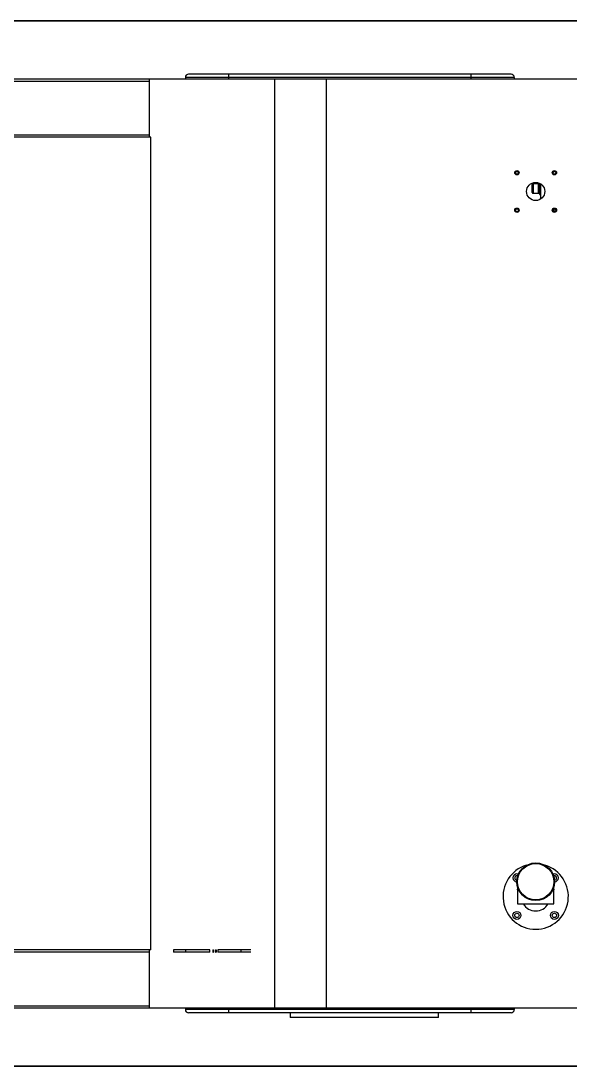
# Model space of a CAD drawing. Header units: millimetres. Extents: x -1052 to 3351, y 0 to 2015.
# Drawn here: x -267.9 to -256.71, y 1763.81 to 1785.11 of the extents above; entities that cross this region are included whole.
import ezdxf

# ---------------------------------------------------------------- set-up
doc = ezdxf.new("R2010")
doc.units = ezdxf.units.MM
doc.layers.add('AM_6', color=2, linetype='Continuous', lineweight=35)

msp = doc.modelspace()

# ---------------------------------------------------------------- linework, layer by layer
at = {"color": 7, "linetype": 'Continuous', "lineweight": 25}
for p, q in [((-268.5057, 1783.9287), (-265.2811, 1783.9287)), ((-265.2811, 1782.7453), (-265.2811, 1783.9287)), ((-265.2811, 1783.9287), (-262.7264, 1783.9287)), ((-263.6614, 1783.9582), (-264.5489, 1783.9582)), ((-264.5489, 1783.9582), (-264.5489, 1783.9287)), ((-263.6614, 1784.0248), (-264.4823, 1784.0248)), ((-258.7357, 1784.0248), (-263.6614, 1784.0248)), ((-263.6614, 1783.9582), (-263.6614, 1784.0248)), ((-258.7357, 1783.9582), (-263.6614, 1783.9582)), ((-263.6614, 1783.9287), (-263.6614, 1783.9582)), ((-262.7264, 1764.9951), (-262.7264, 1783.9287)), ((-262.7264, 1783.9287), (-261.6804, 1783.9287)), ((-262.495, 1783.9305), (-262.495, 1783.9287)), ((-262.0838, 1783.9305), (-262.0838, 1783.9287)), ((-262.0531, 1783.9305), (-262.0531, 1783.9287)), ((-261.6804, 1783.9287), (-261.6804, 1764.9951)), ((-261.6804, 1783.9287), (-253.0748, 1783.9287)), ((-261.669, 1783.9287), (-261.669, 1783.9305)), ((-261.6235, 1783.9305), (-261.6235, 1783.9287)), ((-261.5175, 1783.9287), (-261.5175, 1783.9305)), ((-261.4755, 1783.9305), (-261.4755, 1783.9287)), ((-261.383, 1783.9287), (-261.383, 1783.9305)), ((-261.238, 1783.9305), (-261.238, 1783.9287)), ((-261.1496, 1783.9305), (-261.1496, 1783.9287)), ((-260.5014, 1783.9305), (-260.5014, 1783.9287)), ((-260.3507, 1783.9305), (-260.3507, 1783.9287)), ((-259.6995, 1783.9287), (-259.6995, 1783.9305)), ((-259.3675, 1783.9287), (-259.3675, 1783.9305)), ((-259.0699, 1783.9305), (-259.0699, 1783.9287)), ((-259.0504, 1783.9287), (-259.0504, 1783.9305)), ((-259.0095, 1783.9287), (-259.0095, 1783.9305)), ((-258.7357, 1784.0248), (-258.7357, 1783.9582)), ((-257.9148, 1784.0248), (-258.7357, 1784.0248)), ((-258.7357, 1783.9582), (-258.7357, 1783.9287)), ((-257.8482, 1783.9582), (-258.7357, 1783.9582)), ((-258.2767, 1783.9305), (-258.2767, 1783.9287)), ((-258.0874, 1783.9305), (-258.0874, 1783.9287)), ((-257.8482, 1783.9582), (-257.8482, 1783.9287)), ((-257.1004, 1783.9305), (-257.1004, 1783.9287)), ((-265.2515, 1782.7453), (-268.2099, 1782.7453)), ((-265.2515, 1766.1785), (-265.2515, 1782.7453)), ((-257.7686, 1782.0353), (-257.8186, 1782.0353)), ((-257.7668, 1782.0325), (-257.7668, 1782.0116)), ((-257.7668, 1782.0116), (-257.7636, 1782.0116)), ((-257.4814, 1781.6199), (-257.4814, 1781.7765)), ((-257.363, 1781.7912), (-257.4666, 1781.7912)), ((-257.363, 1781.7912), (-257.363, 1781.6062)), ((-257.332, 1781.7904), (-257.363, 1781.7904)), ((-257.332, 1781.8027), (-257.332, 1781.5825)), ((-257.3083, 1781.4827), (-257.3083, 1781.7891)), ((-257.4814, 1781.6137), (-257.4814, 1781.6199)), ((-257.4666, 1781.599), (-257.363, 1781.599)), ((-257.363, 1781.6062), (-257.363, 1781.599)), ((-257.332, 1781.5825), (-257.332, 1781.5768)), ((-257.332, 1781.5768), (-257.3083, 1781.5768)), ((-257.042, 1781.2823), (-257.042, 1781.226)), ((-257.7816, 1767.7094), (-257.7816, 1767.6745)), ((-257.7698, 1767.7094), (-257.7816, 1767.7094)), ((-257.042, 1767.7094), (-257.0538, 1767.7094)), ((-257.042, 1767.6745), (-257.042, 1767.7094)), ((-257.0301, 1767.6918), (-257.042, 1767.6902)), ((-257.7816, 1767.4633), (-257.7816, 1767.4207)), ((-257.7667, 1767.4207), (-257.7816, 1767.4207)), ((-257.7816, 1767.4065), (-257.7816, 1767.1178)), ((-257.7605, 1767.4065), (-257.7816, 1767.4065)), ((-257.042, 1767.4065), (-257.0632, 1767.4065)), ((-257.042, 1767.4207), (-257.057, 1767.4207)), ((-257.042, 1767.4207), (-257.042, 1767.4633)), ((-257.042, 1767.1178), (-257.042, 1767.4065)), ((-257.7816, 1767.1178), (-257.042, 1767.1178)), ((-265.2515, 1766.1785), (-268.2099, 1766.1785)), ((-265.2811, 1764.9951), (-265.2811, 1766.1785)), ((-264.7933, 1766.1785), (-264.7933, 1766.1359)), ((-264.5487, 1766.1785), (-264.7933, 1766.1785)), ((-264.5487, 1766.1359), (-264.7933, 1766.1359)), ((-264.5487, 1766.1785), (-264.5487, 1766.1359)), ((-264.1313, 1766.1785), (-264.5487, 1766.1785)), ((-264.1313, 1766.1359), (-264.5487, 1766.1359)), ((-264.0472, 1766.1785), (-264.1313, 1766.1785)), ((-264.0472, 1766.1359), (-264.1313, 1766.1359)), ((-264.0472, 1766.1359), (-264.0472, 1766.1785)), ((-263.9907, 1766.1785), (-263.9907, 1766.1359)), ((-263.9907, 1766.1785), (-263.9736, 1766.1785)), ((-263.9907, 1766.1359), (-263.9736, 1766.1359)), ((-263.9736, 1766.1785), (-263.9736, 1766.1359)), ((-263.9736, 1766.1785), (-263.9736, 1766.1785)), ((-263.9736, 1766.1785), (-263.9736, 1766.1359)), ((-263.9736, 1766.1359), (-263.9736, 1766.1359)), ((-263.9366, 1766.1785), (-263.9366, 1766.1359)), ((-263.9366, 1766.1785), (-263.9195, 1766.1785)), ((-263.9366, 1766.1359), (-263.9195, 1766.1359)), ((-263.9195, 1766.1785), (-263.9195, 1766.1359)), ((-263.8874, 1766.1785), (-263.8874, 1766.1359)), ((-263.8874, 1766.1785), (-263.887, 1766.1785)), ((-263.8874, 1766.1359), (-263.887, 1766.1359)), ((-263.887, 1766.1785), (-263.887, 1766.1359)), ((-263.4795, 1766.1785), (-263.887, 1766.1785)), ((-263.4795, 1766.1359), (-263.887, 1766.1359)), ((-263.411, 1766.1785), (-263.4795, 1766.1785)), ((-263.411, 1766.1359), (-263.4795, 1766.1359)), ((-263.411, 1766.1359), (-263.411, 1766.1785)), ((-263.2175, 1766.1785), (-263.411, 1766.1785)), ((-263.2175, 1766.1359), (-263.411, 1766.1359)), ((-265.2811, 1764.9951), (-268.5057, 1764.9951)), ((-262.7264, 1764.9951), (-265.2811, 1764.9951)), ((-264.5489, 1764.9951), (-264.5489, 1764.9656)), ((-263.6614, 1764.9656), (-264.5489, 1764.9656)), ((-263.6614, 1764.9656), (-263.6614, 1764.9951)), ((-258.7357, 1764.9656), (-263.6614, 1764.9656)), ((-263.6614, 1764.899), (-263.6614, 1764.9656)), ((-261.6804, 1764.9951), (-262.7264, 1764.9951)), ((-253.0748, 1764.9951), (-261.6804, 1764.9951)), ((-258.7357, 1764.9951), (-258.7357, 1764.9656)), ((-258.7357, 1764.9656), (-258.7357, 1764.899)), ((-257.8482, 1764.9656), (-258.7357, 1764.9656)), ((-257.8482, 1764.9951), (-257.8482, 1764.9656)), ((-263.6614, 1764.899), (-264.4823, 1764.899)), ((-258.7357, 1764.899), (-263.6614, 1764.899)), ((-262.4115, 1764.899), (-262.4115, 1764.8028)), ((-259.3939, 1764.8028), (-262.4115, 1764.8028)), ((-259.3939, 1764.8028), (-259.3939, 1764.899)), ((-257.9148, 1764.899), (-258.7357, 1764.899))]:
    msp.add_line(p, q, dxfattribs=at)
at = {"color": 8, "linetype": 'Continuous', "lineweight": 25}
for p, q in [((-268.5057, 1783.8843), (-265.2811, 1783.8843)), ((-268.5057, 1782.7897), (-265.2811, 1782.7897)), ((-257.4666, 1781.7912), (-257.4666, 1781.6062)), ((-257.4666, 1781.6062), (-257.4666, 1781.599)), ((-265.2811, 1766.1341), (-268.5057, 1766.1341)), ((-268.5057, 1765.0395), (-265.2811, 1765.0395))]:
    msp.add_line(p, q, dxfattribs=at)
at = {"color": 7, "linetype": 'Continuous', "lineweight": 25, "flags": 128}
for points in [[(-257.7641, 1767.7233), (-257.7726, 1767.726), (-257.7936, 1767.7288)], [(-257.0301, 1767.7288), (-257.0511, 1767.726), (-257.0596, 1767.7233)]]:
    msp.add_lwpolyline(points, dxfattribs=at)
at = {"color": 7, "linetype": 'Continuous', "lineweight": 25}
for centre, radius in [((-257.7936, 1782.0177), 0.0444), ((-257.7936, 1782.0177), 0.037), ((-257.7936, 1782.0177), 0.0351), ((-257.7936, 1782.0177), 0.0306), ((-257.0301, 1782.0177), 0.0444), ((-257.0301, 1782.0177), 0.037), ((-257.0301, 1782.0177), 0.0351), ((-257.0301, 1782.0177), 0.0306), ((-257.4118, 1781.6359), 0.1849), ((-257.7936, 1781.2542), 0.0444), ((-257.7936, 1781.2542), 0.037), ((-257.7936, 1781.2542), 0.0351), ((-257.7936, 1781.2542), 0.0306), ((-257.0301, 1781.2542), 0.0444), ((-257.0301, 1781.2542), 0.037), ((-257.0301, 1781.2542), 0.0351), ((-257.0301, 1781.2542), 0.0306), ((-257.4118, 1767.5689), 0.3846), ((-257.4118, 1767.5689), 0.3698), ((-257.7936, 1766.8839), 0.0814), ((-257.7936, 1766.8839), 0.0444), ((-257.0301, 1766.8839), 0.0814), ((-257.0301, 1766.8839), 0.0444)]:
    msp.add_circle(centre, radius, dxfattribs=at)
for centre, radius, start, end in [((-264.4823, 1783.9582), 0.0666, 90, 180), ((-257.9148, 1783.9582), 0.0666, 0, 90), ((-257.4666, 1781.7765), 0.0148, 90, 180), ((-257.4666, 1781.6137), 0.0148, 180, 270), ((-257.4118, 1767.2657), 0.6656, 106.4751, 270), ((-257.7936, 1767.6474), 0.0814, 90, 268.02105), ((-257.4118, 1767.2657), 0.6656, 270, 73.5249), ((-257.0301, 1767.6474), 0.0814, 271.97895, 90), ((-257.7936, 1767.6474), 0.0444, 74.34768, 268.32441), ((-257.0301, 1767.6474), 0.0444, 271.67559, 90), ((-257.7816, 1767.4136), 0.00706, 90, 270), ((-257.042, 1767.4136), 0.00706, 270, 90), ((-257.4118, 1767.2657), 0.2921, 210.41962, 270), ((-257.4118, 1767.2657), 0.2921, 270, 329.58038), ((-264.4823, 1764.9656), 0.0666, 180, 270), ((-257.9148, 1764.9656), 0.0666, 270, 0)]:
    msp.add_arc(centre, radius, start, end, dxfattribs=at)
for centre, start_param, end_param in [((-257.363, 1781.6951), 4.712389, 4.9017857), ((-257.332, 1781.6951), 4.6181162, 4.712389)]:
    msp.add_ellipse(centre, major_axis=(0.165, 0), ratio=0.5773503, start_param=start_param, end_param=end_param, dxfattribs=at)
at = {"layer": 'AM_6'}
msp.add_lwpolyline([(-269.689, 1785.112), (-210.5218, 1785.112), (-210.5218, 1763.8118), (-269.689, 1763.8118)], close=True, dxfattribs=at)

doc.saveas('drawing.dxf')
